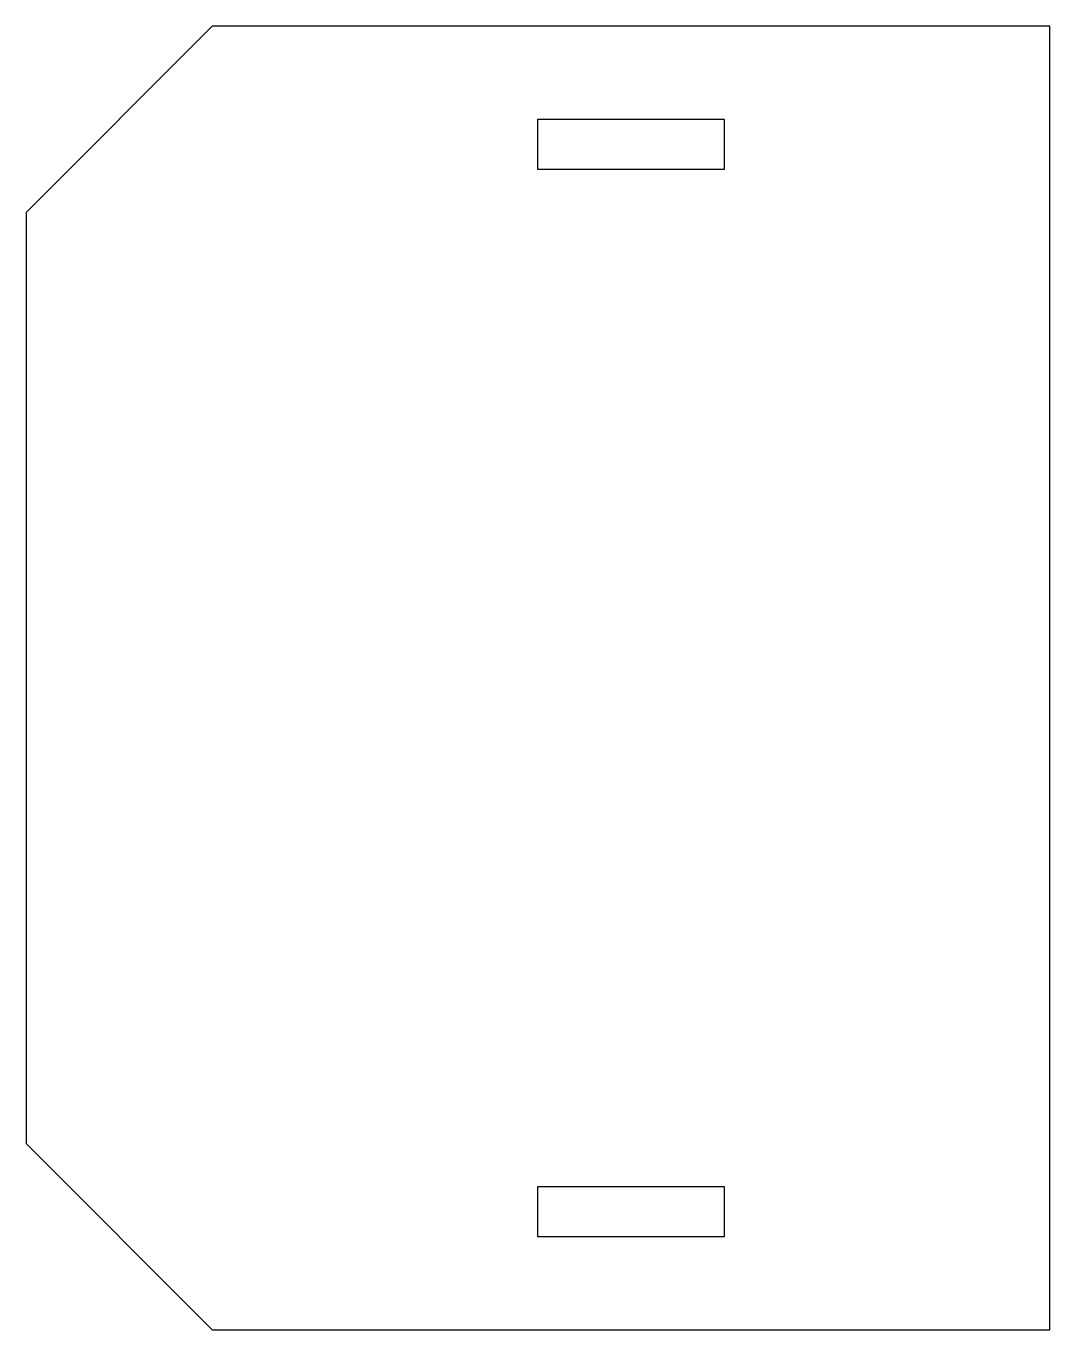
# Model space of a CAD drawing. Header units: millimetres. Extents: x -111 to -56, y -27.8 to 42.2.
import ezdxf

# ---------------------------------------------------------------- set-up
doc = ezdxf.new("R2010")
doc.units = ezdxf.units.MM
doc.layers.get('0').update_dxf_attribs({"linetype": 'CONTINUOUS'})

msp = doc.modelspace()

# ---------------------------------------------------------------- linework, layer by layer
for points in [[(-101.016, 42.16), (-111.016, 32.16), (-111.016, -17.84), (-101.016, -27.84), (-56.016, -27.84), (-56.016, 42.16)], [(-73.516, 37.16), (-73.516, 34.46), (-83.516, 34.46), (-83.516, 37.16)], [(-83.516, -20.14), (-73.516, -20.14), (-73.516, -22.84), (-83.516, -22.84)]]:
    msp.add_lwpolyline(points, close=True)

doc.saveas('drawing.dxf')
